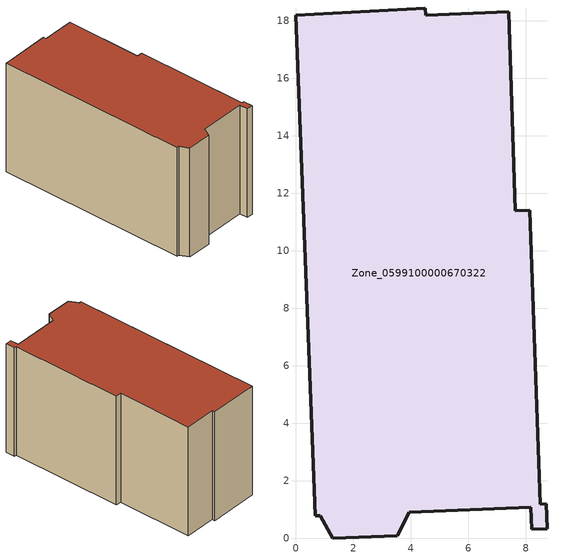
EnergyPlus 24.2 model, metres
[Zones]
Zone_0599100000670322
 floor ground (C_G): 3.52,0.08 1.28,0 0.85,0.78 0.67,0.77 0,18.2 4.51,18.45 4.51,18.19 7.41,18.32 7.64,11.39 8.14,11.41 8.5,1.18 8.72,1.19 8.74,0.32 8.2,0.3 8.18,1.07 3.95,0.89 z0
 wall outside (C_F): 7.64,11.39 7.41,18.32 4.51,18.19 4.51,18.45 0,18.2 0.67,0.77 0.85,0.78 1.28,0 3.52,0.08 3.95,0.89 8.18,1.07 8.2,0.3 8.74,0.32 8.72,1.19 8.5,1.18 8.14,11.41 7.64,11.39 z0:10.29
 roof outside (C_R): 8.74,0.32 8.72,1.19 8.5,1.18 8.14,11.41 7.64,11.39 7.41,18.32 4.51,18.19 4.51,18.45 0,18.2 0.67,0.77 0.85,0.78 1.28,0 3.52,0.08 3.95,0.89 8.18,1.07 8.2,0.3 z10.29
[BUILDING]
Pand.0599100000670322: North Axis=0; Terrain=City; Loads Convergence Tolerance Value=0.04; Temperature Convergence Tolerance Value=0.4; Solar Distribution=FullExterior; Maximum Number of Warmup Days=25; Minimum Number of Warmup Days=1
[Site:Location]
Rotterdam.The.Hague.AP_ZH_NLD Design_Conditions: Latitude=51.96; Longitude=4.45; Time Zone=1; Elevation=-4.5
[SITE:GROUNDTEMPERATURE:BUILDINGSURFACE]
18, 18, 18, 18, 18, 18, 18, 18, 18, 18, 18, 18
[MATERIAL] Thermal Absorptance=0.9; Solar Absorptance=0.7; Visible Absorptance=0.7
Name | Roughness | Thickness | Conductivity | Density | Specific Heat
G.TI.1946 | MediumSmooth | 0.15 | 1 | 540 | 1210
F.TI.1946 | Rough | 0.3 | 0.857143 | 1920 | 840
R.TI.1946 | MediumRough | 0.2 | 0.1 | 1500 | 1000
[CONSTRUCTION]
C_G: G.TI.1946
C_F: F.TI.1946
C_R: R.TI.1946
[ZONE]
Zone_0599100000670322: Type=1; Multiplier=1; Ceiling Height=Autocalculate; Volume=Autocalculate; Floor Area=autocalculate; Part of Total Floor Area=Yes
[ZONEINFILTRATION:DESIGNFLOWRATE]
Infil_Zone_0599100000670322: Zone or ZoneList or Space or SpaceList=Zone_0599100000670322; Schedule=AlwaysOn; Design Flow Rate Calculation Method=Flow/Area; Flow Rate per Floor Area=0.003; Constant Term Coefficient=1; Temperature Term Coefficient=0; Velocity Term Coefficient=0; Velocity Squared Term Coefficient=0
[HVACTEMPLATE:ZONE:IDEALLOADSAIRSYSTEM]
Zone_0599100000670322: Maximum Heating Supply Air Temperature=50; Minimum Cooling Supply Air Temperature=13; Maximum Heating Supply Air Humidity Ratio=0.0156; Minimum Cooling Supply Air Humidity Ratio=0.0077; Heating Limit=NoLimit; Cooling Limit=NoLimit; Dehumidification Control Type=ConstantSensibleHeatRatio; Cooling Sensible Heat Ratio=0.7; Dehumidification Setpoint=60; Humidification Control Type=None; Humidification Setpoint=30; Outdoor Air Method=None; Outdoor Air Flow Rate per Person=0.00944; Outdoor Air Flow Rate per Zone Floor Area=0; Outdoor Air Flow Rate per Zone=0; Demand Controlled Ventilation Type=None; Outdoor Air Economizer Type=NoEconomizer; Heat Recovery Type=None; Sensible Heat Recovery Effectiveness=0.7; Latent Heat Recovery Effectiveness=0.65
[ZONECONTROL:THERMOSTAT]
ThermostatControl_Zone_0599100000670322: Zone or ZoneList=Zone_0599100000670322; Control Type Schedule=DualSetpointControlType; Control 1=Thermostat_Zone_0599100000670322; Temperature Difference Between Cutout And Setpoint=0
[THERMOSTATSETPOINT:DUALSETPOINT]
Thermostat_Zone_0599100000670322: Heating Setpoint Temperature Schedule=HeatingSetpoint_Zone_0599100000670322; Cooling Setpoint Temperature Schedule=CoolingSetpoint_Zone_0599100000670322
[SCHEDULE:COMPACT]
HeatingSetpoint_Zone_0599100000670322: Through: 12/31, For: AllDays, Until: 24:00, 21
CoolingSetpoint_Zone_0599100000670322: Through: 12/31, For: AllDays, Until: 24:00, 24
DualSetpointControlType: Through: 12/31, For: AllDays, Until: 24:00, 4
AlwaysOn: Through: 12/31, For: AllDays, Until: 24:00, 1
